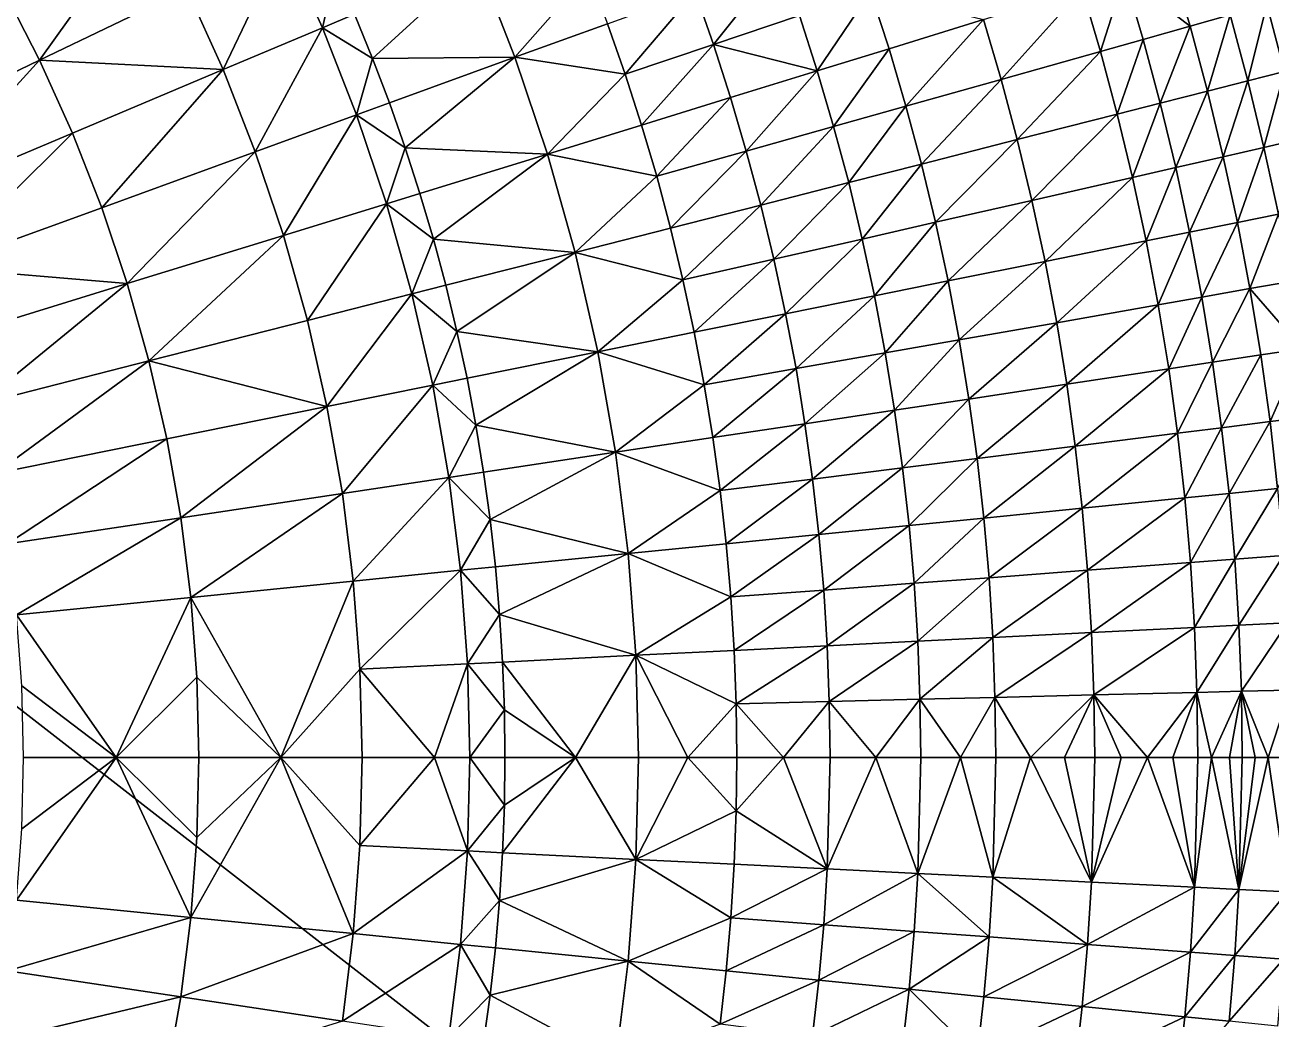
# Model space of a CAD drawing. Header units: millimetres. Extents: x -3750 to 5350, y -3750 to 3750.
# Drawn here: x 1236 to 2311, y -226 to 632 of the extents above; entities that cross this region are included whole.
import ezdxf

# ---------------------------------------------------------------- set-up
doc = ezdxf.new("R2010")
doc.units = ezdxf.units.MM
doc.header["$MEASUREMENT"] = 0
doc.layers.add('MESH_3D', color=2, linetype='CONTINUOUS')

msp = doc.modelspace()

# ---------------------------------------------------------------- linework, layer by layer
at = {"layer": 'MESH_3D'}
for points in [[(925.3, 3634, 32500), (-2410.5, 2872.7, 32500), (3378.6, -1627.1, 32500)], [(925.3, 3634, 32500), (3634, -925.3, 32500), (3745.3, -186.9, 32500)], [(925.3, 3634, 32500), (3378.6, -1627.1, 32500), (3634, -925.3, 32500)], [(2618.4, 2684.5, 32500), (925.3, 3634, 32500), (3745.3, -186.9, 32500)], [(3378.6, -1627.1, 32500), (-2410.5, 2872.7, 32500), (-1955.4, -3199.8, 32500)], [(1340.9, 730.2, -989.8), (1248.6, 601.3, -1040.3), (1217.1, 662.8, -1040.3)], [(1340.9, 730.2, -989.8), (1375.6, 662.5, -989.8), (1248.6, 601.3, -1040.3)], [(1459.4, 702.8, -952.1), (1406.9, 593.1, -989.8), (1375.6, 662.5, -989.8)], [(1459.4, 702.8, -952.1), (1492.6, 629.2, -952.1), (1406.9, 593.1, -989.8)], [(1459.4, 702.8, -952.1), (1504, 678.6, -939.1), (1492.6, 629.2, -952.1)], [(1492.6, 629.2, -952.1), (1504, 678.6, -939.1), (1520.4, 640.9, -939.1)], [(1626.5, 685.6, -885.2), (1535.9, 602.8, -939.1), (1520.4, 640.9, -939.1)], [(1626.5, 685.6, -885.2), (1658.6, 603.7, -885.2), (1535.9, 602.8, -939.1)], [(1626.5, 685.6, -885.2), (1722.1, 675.9, -840.8), (1658.6, 603.7, -885.2)], [(1887.4, 687, -744.3), (1829.9, 614.8, -794.3), (1814, 660.2, -794.3)], [(1887.4, 687, -744.3), (1904, 639.7, -744.3), (1829.9, 614.8, -794.3)], [(2224.5, 686.2, -455.7), (2240.9, 630.5, -455.7), (2184.4, 673.8, -506.1)], [(2275.6, 640.2, -406.8), (2240.9, 630.5, -455.7), (2224.5, 686.2, -455.7)], [(1658.6, 603.7, -885.2), (1722.1, 675.9, -840.8), (1738.4, 632.7, -840.8)], [(2184.4, 673.8, -506.1), (2163.6, 608.7, -547.3), (2147.8, 662.5, -547.3)], [(2184.4, 673.8, -506.1), (2200.5, 619.1, -506.1), (2163.6, 608.7, -547.3)], [(2240.9, 630.5, -455.7), (2200.5, 619.1, -506.1), (2184.4, 673.8, -506.1)], [(1217.1, 662.8, -1040.3), (1248.6, 601.3, -1040.3), (1112.6, 535.8, -1086.9)], [(1375.6, 662.5, -989.8), (1406.9, 593.1, -989.8), (1248.6, 601.3, -1040.3)], [(1814, 660.2, -794.3), (1753.7, 589.2, -840.8), (1738.4, 632.7, -840.8)], [(1814, 660.2, -794.3), (1829.9, 614.8, -794.3), (1753.7, 589.2, -840.8)], [(1965.4, 660.3, -698.4), (1919.3, 592, -744.3), (1904, 639.7, -744.3)], [(1965.4, 660.3, -698.4), (1981.3, 611.1, -698.4), (1919.3, 592, -744.3)], [(2062.8, 636.3, -630.5), (1981.3, 611.1, -698.4), (1965.4, 660.3, -698.4)], [(2147.8, 662.5, -547.3), (2078, 584.7, -630.5), (2062.8, 636.3, -630.5)], [(2147.8, 662.5, -547.3), (2163.6, 608.7, -547.3), (2078, 584.7, -630.5)], [(2334.4, 656.8, -303.8), (2322.5, 591.4, -355.7), (2307.1, 649.1, -355.7)], [(2307.1, 649.1, -355.7), (2290.8, 583.3, -406.8), (2275.6, 640.2, -406.8)], [(2307.1, 649.1, -355.7), (2322.5, 591.4, -355.7), (2290.8, 583.3, -406.8)], [(1492.6, 629.2, -952.1), (1520.4, 640.9, -939.1), (1535.9, 602.8, -939.1)], [(1904, 639.7, -744.3), (1919.3, 592, -744.3), (1829.9, 614.8, -794.3)], [(2062.8, 636.3, -630.5), (1995.9, 561.6, -698.4), (1981.3, 611.1, -698.4)], [(2062.8, 636.3, -630.5), (2078, 584.7, -630.5), (1995.9, 561.6, -698.4)], [(2275.6, 640.2, -406.8), (2256, 574.4, -455.7), (2240.9, 630.5, -455.7)], [(2275.6, 640.2, -406.8), (2290.8, 583.3, -406.8), (2256, 574.4, -455.7)], [(1492.6, 629.2, -952.1), (1434.7, 522.2, -989.8), (1406.9, 593.1, -989.8)], [(1492.6, 629.2, -952.1), (1522.1, 554, -952.1), (1434.7, 522.2, -989.8)], [(1492.6, 629.2, -952.1), (1535.9, 602.8, -939.1), (1522.1, 554, -952.1)], [(1658.6, 603.7, -885.2), (1738.4, 632.7, -840.8), (1753.7, 589.2, -840.8)], [(2240.9, 630.5, -455.7), (2215.3, 564.1, -506.1), (2200.5, 619.1, -506.1)], [(2240.9, 630.5, -455.7), (2256, 574.4, -455.7), (2215.3, 564.1, -506.1)], [(1829.9, 614.8, -794.3), (1767.8, 545.3, -840.8), (1753.7, 589.2, -840.8)], [(1829.9, 614.8, -794.3), (1844.6, 569, -794.3), (1767.8, 545.3, -840.8)], [(1919.3, 592, -744.3), (1844.6, 569, -794.3), (1829.9, 614.8, -794.3)], [(2200.5, 619.1, -506.1), (2178.1, 554.6, -547.3), (2163.6, 608.7, -547.3)], [(2200.5, 619.1, -506.1), (2215.3, 564.1, -506.1), (2178.1, 554.6, -547.3)], [(1522.1, 554, -952.1), (1535.9, 602.8, -939.1), (1550.5, 564.3, -939.1)], [(1658.6, 603.7, -885.2), (1550.5, 564.3, -939.1), (1535.9, 602.8, -939.1)], [(1658.6, 603.7, -885.2), (1564.1, 525.5, -939.1), (1550.5, 564.3, -939.1)], [(1658.6, 603.7, -885.2), (1686.7, 520.3, -885.2), (1564.1, 525.5, -939.1)], [(1658.6, 603.7, -885.2), (1753.7, 589.2, -840.8), (1686.7, 520.3, -885.2)], [(1981.3, 611.1, -698.4), (1933.5, 544, -744.3), (1919.3, 592, -744.3)], [(1981.3, 611.1, -698.4), (1995.9, 561.6, -698.4), (1933.5, 544, -744.3)], [(2163.6, 608.7, -547.3), (2091.9, 532.7, -630.5), (2078, 584.7, -630.5)], [(2163.6, 608.7, -547.3), (2178.1, 554.6, -547.3), (2091.9, 532.7, -630.5)], [(1248.6, 601.3, -1040.3), (1137.9, 479.7, -1086.9), (1112.6, 535.8, -1086.9)], [(1248.6, 601.3, -1040.3), (1277.1, 538.3, -1040.3), (1137.9, 479.7, -1086.9)], [(1406.9, 593.1, -989.8), (1277.1, 538.3, -1040.3), (1248.6, 601.3, -1040.3)], [(1406.9, 593.1, -989.8), (1302.3, 474, -1040.3), (1277.1, 538.3, -1040.3)], [(1406.9, 593.1, -989.8), (1434.7, 522.2, -989.8), (1302.3, 474, -1040.3)], [(1919.3, 592, -744.3), (1858.2, 522.8, -794.3), (1844.6, 569, -794.3)], [(1919.3, 592, -744.3), (1933.5, 544, -744.3), (1858.2, 522.8, -794.3)], [(2322.5, 591.4, -355.7), (2304.7, 526, -406.8), (2290.8, 583.3, -406.8)], [(2322.5, 591.4, -355.7), (2336.5, 533.3, -355.7), (2304.7, 526, -406.8)], [(1686.7, 520.3, -885.2), (1753.7, 589.2, -840.8), (1767.8, 545.3, -840.8)], [(2078, 584.7, -630.5), (2009.3, 511.6, -698.4), (1995.9, 561.6, -698.4)], [(2078, 584.7, -630.5), (2091.9, 532.7, -630.5), (2009.3, 511.6, -698.4)], [(2290.8, 583.3, -406.8), (2269.6, 518, -455.7), (2256, 574.4, -455.7)], [(2290.8, 583.3, -406.8), (2304.7, 526, -406.8), (2269.6, 518, -455.7)], [(2256, 574.4, -455.7), (2228.6, 508.7, -506.1), (2215.3, 564.1, -506.1)], [(2256, 574.4, -455.7), (2269.6, 518, -455.7), (2228.6, 508.7, -506.1)], [(1522.1, 554, -952.1), (1550.5, 564.3, -939.1), (1564.1, 525.5, -939.1)], [(1844.6, 569, -794.3), (1780.9, 501.1, -840.8), (1767.8, 545.3, -840.8)], [(1844.6, 569, -794.3), (1858.2, 522.8, -794.3), (1780.9, 501.1, -840.8)], [(1995.9, 561.6, -698.4), (1946.5, 495.6, -744.3), (1933.5, 544, -744.3)], [(1995.9, 561.6, -698.4), (2009.3, 511.6, -698.4), (1946.5, 495.6, -744.3)], [(2215.3, 564.1, -506.1), (2191.3, 500.1, -547.3), (2178.1, 554.6, -547.3)], [(2215.3, 564.1, -506.1), (2228.6, 508.7, -506.1), (2191.3, 500.1, -547.3)], [(1522.1, 554, -952.1), (1459, 450, -989.8), (1434.7, 522.2, -989.8)], [(1522.1, 554, -952.1), (1547.8, 477.4, -952.1), (1459, 450, -989.8)], [(1522.1, 554, -952.1), (1564.1, 525.5, -939.1), (1547.8, 477.4, -952.1)], [(2178.1, 554.6, -547.3), (2104.5, 480.3, -630.5), (2091.9, 532.7, -630.5)], [(2178.1, 554.6, -547.3), (2191.3, 500.1, -547.3), (2104.5, 480.3, -630.5)], [(1277.1, 538.3, -1040.3), (1160.4, 422.3, -1086.9), (1137.9, 479.7, -1086.9)], [(1277.1, 538.3, -1040.3), (1302.3, 474, -1040.3), (1160.4, 422.3, -1086.9)], [(1686.7, 520.3, -885.2), (1767.8, 545.3, -840.8), (1780.9, 501.1, -840.8)], [(1933.5, 544, -744.3), (1870.7, 476.3, -794.3), (1858.2, 522.8, -794.3)], [(1933.5, 544, -744.3), (1946.5, 495.6, -744.3), (1870.7, 476.3, -794.3)], [(2091.9, 532.7, -630.5), (2021.4, 461.4, -698.4), (2009.3, 511.6, -698.4)], [(2091.9, 532.7, -630.5), (2104.5, 480.3, -630.5), (2021.4, 461.4, -698.4)], [(2336.5, 533.3, -355.7), (2317.1, 468.4, -406.8), (2304.7, 526, -406.8)], [(1434.7, 522.2, -989.8), (1324.3, 408.5, -1040.3), (1302.3, 474, -1040.3)], [(1434.7, 522.2, -989.8), (1459, 450, -989.8), (1324.3, 408.5, -1040.3)], [(1547.8, 477.4, -952.1), (1564.1, 525.5, -939.1), (1576.7, 486.3, -939.1)], [(1686.7, 520.3, -885.2), (1576.7, 486.3, -939.1), (1564.1, 525.5, -939.1)], [(1686.7, 520.3, -885.2), (1588.3, 446.9, -939.1), (1576.7, 486.3, -939.1)], [(1686.7, 520.3, -885.2), (1710.5, 435.5, -885.2), (1588.3, 446.9, -939.1)], [(1686.7, 520.3, -885.2), (1780.9, 501.1, -840.8), (1710.5, 435.5, -885.2)], [(1858.2, 522.8, -794.3), (1792.8, 456.5, -840.8), (1780.9, 501.1, -840.8)], [(1858.2, 522.8, -794.3), (1870.7, 476.3, -794.3), (1792.8, 456.5, -840.8)], [(2269.6, 518, -455.7), (2240.6, 453, -506.1), (2228.6, 508.7, -506.1)], [(2269.6, 518, -455.7), (2281.8, 461.3, -455.7), (2240.6, 453, -506.1)], [(2304.7, 526, -406.8), (2281.8, 461.3, -455.7), (2269.6, 518, -455.7)], [(2304.7, 526, -406.8), (2317.1, 468.4, -406.8), (2281.8, 461.3, -455.7)], [(2009.3, 511.6, -698.4), (1958.2, 446.9, -744.3), (1946.5, 495.6, -744.3)], [(2009.3, 511.6, -698.4), (2021.4, 461.4, -698.4), (1958.2, 446.9, -744.3)], [(2228.6, 508.7, -506.1), (2203.1, 445.4, -547.3), (2191.3, 500.1, -547.3)], [(2228.6, 508.7, -506.1), (2240.6, 453, -506.1), (2203.1, 445.4, -547.3)], [(1710.5, 435.5, -885.2), (1780.9, 501.1, -840.8), (1792.8, 456.5, -840.8)], [(1946.5, 495.6, -744.3), (1882, 429.5, -794.3), (1870.7, 476.3, -794.3)], [(1946.5, 495.6, -744.3), (1958.2, 446.9, -744.3), (1882, 429.5, -794.3)], [(2191.3, 500.1, -547.3), (2115.9, 427.7, -630.5), (2104.5, 480.3, -630.5)], [(2191.3, 500.1, -547.3), (2203.1, 445.4, -547.3), (2115.9, 427.7, -630.5)], [(1547.8, 477.4, -952.1), (1576.7, 486.3, -939.1), (1588.3, 446.9, -939.1)], [(1302.3, 474, -1040.3), (1324.3, 408.5, -1040.3), (1160.4, 422.3, -1086.9)], [(1547.8, 477.4, -952.1), (1479.6, 376.8, -989.8), (1459, 450, -989.8)], [(1547.8, 477.4, -952.1), (1569.7, 399.7, -952.1), (1479.6, 376.8, -989.8)], [(1547.8, 477.4, -952.1), (1588.3, 446.9, -939.1), (1569.7, 399.7, -952.1)], [(1870.7, 476.3, -794.3), (1803.6, 411.7, -840.8), (1792.8, 456.5, -840.8)], [(1870.7, 476.3, -794.3), (1882, 429.5, -794.3), (1803.6, 411.7, -840.8)], [(2104.5, 480.3, -630.5), (2032.3, 410.8, -698.4), (2021.4, 461.4, -698.4)], [(2104.5, 480.3, -630.5), (2115.9, 427.7, -630.5), (2032.3, 410.8, -698.4)], [(2317.1, 468.4, -406.8), (2292.6, 404.2, -455.7), (2281.8, 461.3, -455.7)], [(2317.1, 468.4, -406.8), (2328, 410.5, -406.8), (2292.6, 404.2, -455.7)], [(1710.5, 435.5, -885.2), (1792.8, 456.5, -840.8), (1803.6, 411.7, -840.8)], [(2021.4, 461.4, -698.4), (1968.7, 398, -744.3), (1958.2, 446.9, -744.3)], [(2021.4, 461.4, -698.4), (2032.3, 410.8, -698.4), (1968.7, 398, -744.3)], [(2240.6, 453, -506.1), (2213.5, 390.3, -547.3), (2203.1, 445.4, -547.3)], [(2240.6, 453, -506.1), (2251.2, 396.9, -506.1), (2213.5, 390.3, -547.3)], [(2281.8, 461.3, -455.7), (2251.2, 396.9, -506.1), (2240.6, 453, -506.1)], [(2281.8, 461.3, -455.7), (2292.6, 404.2, -455.7), (2251.2, 396.9, -506.1)], [(1459, 450, -989.8), (1343, 342, -1040.3), (1324.3, 408.5, -1040.3)], [(1459, 450, -989.8), (1479.6, 376.8, -989.8), (1343, 342, -1040.3)], [(1569.7, 399.7, -952.1), (1588.3, 446.9, -939.1), (1599, 407.1, -939.1)], [(1710.5, 435.5, -885.2), (1599, 407.1, -939.1), (1588.3, 446.9, -939.1)], [(1958.2, 446.9, -744.3), (1892.1, 382.5, -794.3), (1882, 429.5, -794.3)], [(1958.2, 446.9, -744.3), (1968.7, 398, -744.3), (1892.1, 382.5, -794.3)], [(2203.1, 445.4, -547.3), (2125.9, 374.8, -630.5), (2115.9, 427.7, -630.5)], [(2203.1, 445.4, -547.3), (2213.5, 390.3, -547.3), (2125.9, 374.8, -630.5)], [(1710.5, 435.5, -885.2), (1608.6, 367.2, -939.1), (1599, 407.1, -939.1)], [(1710.5, 435.5, -885.2), (1730.1, 349.7, -885.2), (1608.6, 367.2, -939.1)], [(1710.5, 435.5, -885.2), (1803.6, 411.7, -840.8), (1730.1, 349.7, -885.2)], [(1324.3, 408.5, -1040.3), (1180, 364, -1086.9), (1160.4, 422.3, -1086.9)], [(1882, 429.5, -794.3), (1813.3, 366.6, -840.8), (1803.6, 411.7, -840.8)], [(1882, 429.5, -794.3), (1892.1, 382.5, -794.3), (1813.3, 366.6, -840.8)], [(2115.9, 427.7, -630.5), (2041.9, 360, -698.4), (2032.3, 410.8, -698.4)], [(2115.9, 427.7, -630.5), (2125.9, 374.8, -630.5), (2041.9, 360, -698.4)], [(1324.3, 408.5, -1040.3), (1196.7, 304.7, -1086.9), (1180, 364, -1086.9)], [(1324.3, 408.5, -1040.3), (1343, 342, -1040.3), (1196.7, 304.7, -1086.9)], [(1730.1, 349.7, -885.2), (1803.6, 411.7, -840.8), (1813.3, 366.6, -840.8)], [(2032.3, 410.8, -698.4), (1978.1, 348.8, -744.3), (1968.7, 398, -744.3)], [(2032.3, 410.8, -698.4), (2041.9, 360, -698.4), (1978.1, 348.8, -744.3)], [(2328, 410.5, -406.8), (2337.5, 352.3, -406.8), (2292.6, 404.2, -455.7)], [(1569.7, 399.7, -952.1), (1496.5, 302.5, -989.8), (1479.6, 376.8, -989.8)], [(1569.7, 399.7, -952.1), (1587.7, 321, -952.1), (1496.5, 302.5, -989.8)], [(1569.7, 399.7, -952.1), (1599, 407.1, -939.1), (1608.6, 367.2, -939.1)], [(1569.7, 399.7, -952.1), (1608.6, 367.2, -939.1), (1587.7, 321, -952.1)], [(1968.7, 398, -744.3), (1901.1, 335.2, -794.3), (1892.1, 382.5, -794.3)], [(1968.7, 398, -744.3), (1978.1, 348.8, -744.3), (1901.1, 335.2, -794.3)], [(2292.6, 404.2, -455.7), (2260.4, 340.7, -506.1), (2251.2, 396.9, -506.1)], [(2292.6, 404.2, -455.7), (2301.9, 347, -455.7), (2260.4, 340.7, -506.1)], [(2337.5, 352.3, -406.8), (2301.9, 347, -455.7), (2292.6, 404.2, -455.7)], [(2213.5, 390.3, -547.3), (2134.6, 321.7, -630.5), (2125.9, 374.8, -630.5)], [(2213.5, 390.3, -547.3), (2222.5, 335, -547.3), (2134.6, 321.7, -630.5)], [(2251.2, 396.9, -506.1), (2222.5, 335, -547.3), (2213.5, 390.3, -547.3)], [(2251.2, 396.9, -506.1), (2260.4, 340.7, -506.1), (2222.5, 335, -547.3)], [(1479.6, 376.8, -989.8), (1496.5, 302.5, -989.8), (1343, 342, -1040.3)], [(1892.1, 382.5, -794.3), (1821.9, 321.2, -840.8), (1813.3, 366.6, -840.8)], [(1892.1, 382.5, -794.3), (1901.1, 335.2, -794.3), (1821.9, 321.2, -840.8)], [(1587.7, 321, -952.1), (1608.6, 367.2, -939.1), (1617.3, 326.9, -939.1)], [(1730.1, 349.7, -885.2), (1617.3, 326.9, -939.1), (1608.6, 367.2, -939.1)], [(1730.1, 349.7, -885.2), (1813.3, 366.6, -840.8), (1821.9, 321.2, -840.8)], [(2125.9, 374.8, -630.5), (2050.2, 309, -698.4), (2041.9, 360, -698.4)], [(2125.9, 374.8, -630.5), (2134.6, 321.7, -630.5), (2050.2, 309, -698.4)], [(2041.9, 360, -698.4), (1986.1, 299.4, -744.3), (1978.1, 348.8, -744.3)], [(2041.9, 360, -698.4), (2050.2, 309, -698.4), (1986.1, 299.4, -744.3)], [(1730.1, 349.7, -885.2), (1624.9, 286.5, -939.1), (1617.3, 326.9, -939.1)], [(1730.1, 349.7, -885.2), (1745.4, 263.1, -885.2), (1624.9, 286.5, -939.1)], [(1730.1, 349.7, -885.2), (1821.9, 321.2, -840.8), (1745.4, 263.1, -885.2)], [(1978.1, 348.8, -744.3), (1908.8, 287.7, -794.3), (1901.1, 335.2, -794.3)], [(1978.1, 348.8, -744.3), (1986.1, 299.4, -744.3), (1908.8, 287.7, -794.3)], [(2301.9, 347, -455.7), (2268.2, 284.2, -506.1), (2260.4, 340.7, -506.1)], [(2301.9, 347, -455.7), (2309.9, 289.5, -455.7), (2268.2, 284.2, -506.1)], [(2337.5, 352.3, -406.8), (2309.9, 289.5, -455.7), (2301.9, 347, -455.7)], [(2337.5, 352.3, -406.8), (2345.6, 293.9, -406.8), (2309.9, 289.5, -455.7)], [(1343, 342, -1040.3), (1210.4, 244.7, -1086.9), (1196.7, 304.7, -1086.9)], [(1343, 342, -1040.3), (1358.4, 274.6, -1040.3), (1210.4, 244.7, -1086.9)], [(1496.5, 302.5, -989.8), (1358.4, 274.6, -1040.3), (1343, 342, -1040.3)], [(1901.1, 335.2, -794.3), (1829.3, 275.7, -840.8), (1821.9, 321.2, -840.8)], [(1901.1, 335.2, -794.3), (1908.8, 287.7, -794.3), (1829.3, 275.7, -840.8)], [(2222.5, 335, -547.3), (2141.9, 268.4, -630.5), (2134.6, 321.7, -630.5)], [(2222.5, 335, -547.3), (2230.2, 279.5, -547.3), (2141.9, 268.4, -630.5)], [(2260.4, 340.7, -506.1), (2230.2, 279.5, -547.3), (2222.5, 335, -547.3)], [(2260.4, 340.7, -506.1), (2268.2, 284.2, -506.1), (2230.2, 279.5, -547.3)], [(1587.7, 321, -952.1), (1617.3, 326.9, -939.1), (1624.9, 286.5, -939.1)], [(1587.7, 321, -952.1), (1509.8, 227.6, -989.8), (1496.5, 302.5, -989.8)], [(1587.7, 321, -952.1), (1601.7, 241.4, -952.1), (1509.8, 227.6, -989.8)], [(1587.7, 321, -952.1), (1624.9, 286.5, -939.1), (1601.7, 241.4, -952.1)], [(1745.4, 263.1, -885.2), (1821.9, 321.2, -840.8), (1829.3, 275.7, -840.8)], [(2134.6, 321.7, -630.5), (2057.3, 257.8, -698.4), (2050.2, 309, -698.4)], [(2134.6, 321.7, -630.5), (2141.9, 268.4, -630.5), (2057.3, 257.8, -698.4)], [(1496.5, 302.5, -989.8), (1370.4, 206.6, -1040.3), (1358.4, 274.6, -1040.3)], [(1496.5, 302.5, -989.8), (1509.8, 227.6, -989.8), (1370.4, 206.6, -1040.3)], [(2050.2, 309, -698.4), (1993, 249.8, -744.3), (1986.1, 299.4, -744.3)], [(2050.2, 309, -698.4), (2057.3, 257.8, -698.4), (1993, 249.8, -744.3)], [(1986.1, 299.4, -744.3), (1915.4, 240, -794.3), (1908.8, 287.7, -794.3)], [(1986.1, 299.4, -744.3), (1993, 249.8, -744.3), (1915.4, 240, -794.3)], [(2345.6, 293.9, -406.8), (2316.4, 231.8, -455.7), (2309.9, 289.5, -455.7)], [(1601.7, 241.4, -952.1), (1624.9, 286.5, -939.1), (1631.6, 245.9, -939.1)], [(1745.4, 263.1, -885.2), (1631.6, 245.9, -939.1), (1624.9, 286.5, -939.1)], [(1908.8, 287.7, -794.3), (1835.6, 230, -840.8), (1829.3, 275.7, -840.8)], [(1908.8, 287.7, -794.3), (1915.4, 240, -794.3), (1835.6, 230, -840.8)], [(2230.2, 279.5, -547.3), (2147.9, 214.9, -630.5), (2141.9, 268.4, -630.5)], [(2230.2, 279.5, -547.3), (2236.5, 223.8, -547.3), (2147.9, 214.9, -630.5)], [(2268.2, 284.2, -506.1), (2236.5, 223.8, -547.3), (2230.2, 279.5, -547.3)], [(2268.2, 284.2, -506.1), (2274.6, 227.6, -506.1), (2236.5, 223.8, -547.3)], [(2309.9, 289.5, -455.7), (2274.6, 227.6, -506.1), (2268.2, 284.2, -506.1)], [(2309.9, 289.5, -455.7), (2316.4, 231.8, -455.7), (2274.6, 227.6, -506.1)], [(1358.4, 274.6, -1040.3), (1221.1, 184, -1086.9), (1210.4, 244.7, -1086.9)], [(1358.4, 274.6, -1040.3), (1370.4, 206.6, -1040.3), (1221.1, 184, -1086.9)], [(1745.4, 263.1, -885.2), (1829.3, 275.7, -840.8), (1835.6, 230, -840.8)], [(1745.4, 263.1, -885.2), (1637.2, 205.2, -939.1), (1631.6, 245.9, -939.1)], [(1745.4, 263.1, -885.2), (1756.3, 175.7, -885.2), (1637.2, 205.2, -939.1)], [(1745.4, 263.1, -885.2), (1835.6, 230, -840.8), (1756.3, 175.7, -885.2)], [(2141.9, 268.4, -630.5), (2063.1, 206.4, -698.4), (2057.3, 257.8, -698.4)], [(2141.9, 268.4, -630.5), (2147.9, 214.9, -630.5), (2063.1, 206.4, -698.4)], [(1993, 249.8, -744.3), (1920.8, 192.2, -794.3), (1915.4, 240, -794.3)], [(1993, 249.8, -744.3), (1998.6, 200, -744.3), (1920.8, 192.2, -794.3)], [(2057.3, 257.8, -698.4), (1998.6, 200, -744.3), (1993, 249.8, -744.3)], [(2057.3, 257.8, -698.4), (2063.1, 206.4, -698.4), (1998.6, 200, -744.3)], [(1601.7, 241.4, -952.1), (1519.2, 152, -989.8), (1509.8, 227.6, -989.8)], [(1601.7, 241.4, -952.1), (1611.7, 161.3, -952.1), (1519.2, 152, -989.8)], [(1601.7, 241.4, -952.1), (1631.6, 245.9, -939.1), (1637.2, 205.2, -939.1)], [(1601.7, 241.4, -952.1), (1637.2, 205.2, -939.1), (1611.7, 161.3, -952.1)], [(1915.4, 240, -794.3), (1840.8, 184.2, -840.8), (1835.6, 230, -840.8)], [(1915.4, 240, -794.3), (1920.8, 192.2, -794.3), (1840.8, 184.2, -840.8)], [(1509.8, 227.6, -989.8), (1379, 138, -1040.3), (1370.4, 206.6, -1040.3)], [(1509.8, 227.6, -989.8), (1519.2, 152, -989.8), (1379, 138, -1040.3)], [(1756.3, 175.7, -885.2), (1835.6, 230, -840.8), (1840.8, 184.2, -840.8)], [(2274.6, 227.6, -506.1), (2241.3, 168, -547.3), (2236.5, 223.8, -547.3)], [(2274.6, 227.6, -506.1), (2279.6, 170.8, -506.1), (2241.3, 168, -547.3)], [(2316.4, 231.8, -455.7), (2279.6, 170.8, -506.1), (2274.6, 227.6, -506.1)], [(2316.4, 231.8, -455.7), (2321.4, 174, -455.7), (2279.6, 170.8, -506.1)], [(2236.5, 223.8, -547.3), (2152.6, 161.3, -630.5), (2147.9, 214.9, -630.5)], [(2236.5, 223.8, -547.3), (2241.3, 168, -547.3), (2152.6, 161.3, -630.5)], [(1370.4, 206.6, -1040.3), (1228.7, 123, -1086.9), (1221.1, 184, -1086.9)], [(1370.4, 206.6, -1040.3), (1379, 138, -1040.3), (1228.7, 123, -1086.9)], [(1611.7, 161.3, -952.1), (1637.2, 205.2, -939.1), (1641.8, 164.3, -939.1)], [(1756.3, 175.7, -885.2), (1641.8, 164.3, -939.1), (1637.2, 205.2, -939.1)], [(2063.1, 206.4, -698.4), (2003, 150.1, -744.3), (1998.6, 200, -744.3)], [(2063.1, 206.4, -698.4), (2067.6, 154.9, -698.4), (2003, 150.1, -744.3)], [(2147.9, 214.9, -630.5), (2067.6, 154.9, -698.4), (2063.1, 206.4, -698.4)], [(2147.9, 214.9, -630.5), (2152.6, 161.3, -630.5), (2067.6, 154.9, -698.4)], [(1998.6, 200, -744.3), (1925, 144.3, -794.3), (1920.8, 192.2, -794.3)], [(1998.6, 200, -744.3), (2003, 150.1, -744.3), (1925, 144.3, -794.3)], [(1756.3, 175.7, -885.2), (1840.8, 184.2, -840.8), (1844.8, 138.3, -840.8)], [(1920.8, 192.2, -794.3), (1844.8, 138.3, -840.8), (1840.8, 184.2, -840.8)], [(1920.8, 192.2, -794.3), (1925, 144.3, -794.3), (1844.8, 138.3, -840.8)], [(1756.3, 175.7, -885.2), (1645.4, 123.3, -939.1), (1641.8, 164.3, -939.1)], [(1756.3, 175.7, -885.2), (1762.9, 88, -885.2), (1645.4, 123.3, -939.1)], [(1756.3, 175.7, -885.2), (1844.8, 138.3, -840.8), (1762.9, 88, -885.2)], [(2321.4, 174, -455.7), (2283.1, 113.9, -506.1), (2279.6, 170.8, -506.1)], [(2321.4, 174, -455.7), (2325, 116, -455.7), (2283.1, 113.9, -506.1)], [(1611.7, 161.3, -952.1), (1524.9, 76.1, -989.8), (1519.2, 152, -989.8)], [(1611.7, 161.3, -952.1), (1617.8, 80.7, -952.1), (1524.9, 76.1, -989.8)], [(1611.7, 161.3, -952.1), (1641.8, 164.3, -939.1), (1645.4, 123.3, -939.1)], [(1611.7, 161.3, -952.1), (1645.4, 123.3, -939.1), (1617.8, 80.7, -952.1)], [(2152.6, 161.3, -630.5), (2070.8, 103.3, -698.4), (2067.6, 154.9, -698.4)], [(2152.6, 161.3, -630.5), (2156, 107.6, -630.5), (2070.8, 103.3, -698.4)], [(2241.3, 168, -547.3), (2156, 107.6, -630.5), (2152.6, 161.3, -630.5)], [(2241.3, 168, -547.3), (2244.8, 112, -547.3), (2156, 107.6, -630.5)], [(2279.6, 170.8, -506.1), (2244.8, 112, -547.3), (2241.3, 168, -547.3)], [(2279.6, 170.8, -506.1), (2283.1, 113.9, -506.1), (2244.8, 112, -547.3)], [(1519.2, 152, -989.8), (1456.7, 0, -1015.9), (1379, 138, -1040.3)], [(1519.2, 152, -989.8), (1524.9, 76.1, -989.8), (1456.7, 0, -1015.9)], [(2067.6, 154.9, -698.4), (2006.1, 100.1, -744.3), (2003, 150.1, -744.3)], [(2067.6, 154.9, -698.4), (2070.8, 103.3, -698.4), (2006.1, 100.1, -744.3)], [(1925, 144.3, -794.3), (1847.7, 92.2, -840.8), (1844.8, 138.3, -840.8)], [(1925, 144.3, -794.3), (1928, 96.2, -794.3), (1847.7, 92.2, -840.8)], [(2003, 150.1, -744.3), (1928, 96.2, -794.3), (1925, 144.3, -794.3)], [(2003, 150.1, -744.3), (2006.1, 100.1, -744.3), (1928, 96.2, -794.3)], [(1379, 138, -1040.3), (1314.6, 0, -1063.2), (1228.7, 123, -1086.9)], [(1379, 138, -1040.3), (1384.2, 69.1, -1040.3), (1314.6, 0, -1063.2)], [(1379, 138, -1040.3), (1456.7, 0, -1015.9), (1384.2, 69.1, -1040.3)], [(1762.9, 88, -885.2), (1844.8, 138.3, -840.8), (1847.7, 92.2, -840.8)], [(1228.7, 123, -1086.9), (1314.6, 0, -1063.2), (1233.3, 61.6, -1086.9)], [(1617.8, 80.7, -952.1), (1645.4, 123.3, -939.1), (1647.9, 82.2, -939.1)], [(1762.9, 88, -885.2), (1647.9, 82.2, -939.1), (1645.4, 123.3, -939.1)], [(2156, 107.6, -630.5), (2072.7, 51.7, -698.4), (2070.8, 103.3, -698.4)], [(2156, 107.6, -630.5), (2158, 53.8, -630.5), (2072.7, 51.7, -698.4)], [(2244.8, 112, -547.3), (2158, 53.8, -630.5), (2156, 107.6, -630.5)], [(2244.8, 112, -547.3), (2246.9, 56, -547.3), (2158, 53.8, -630.5)], [(2283.1, 113.9, -506.1), (2246.9, 56, -547.3), (2244.8, 112, -547.3)], [(2283.1, 113.9, -506.1), (2285.2, 57, -506.1), (2246.9, 56, -547.3)], [(2325, 116, -455.7), (2285.2, 57, -506.1), (2283.1, 113.9, -506.1)], [(2325, 116, -455.7), (2327.2, 58, -455.7), (2285.2, 57, -506.1)], [(2006.1, 100.1, -744.3), (1929.8, 48.1, -794.3), (1928, 96.2, -794.3)], [(2006.1, 100.1, -744.3), (2007.9, 50.1, -744.3), (1929.8, 48.1, -794.3)], [(2070.8, 103.3, -698.4), (2007.9, 50.1, -744.3), (2006.1, 100.1, -744.3)], [(2070.8, 103.3, -698.4), (2072.7, 51.7, -698.4), (2007.9, 50.1, -744.3)], [(1762.9, 88, -885.2), (1710.9, 0, -911.4), (1647.9, 82.2, -939.1)], [(1762.9, 88, -885.2), (1765.1, 0, -885.2), (1710.9, 0, -911.4)], [(1762.9, 88, -885.2), (1847.7, 92.2, -840.8), (1849.4, 46.1, -840.8)], [(1762.9, 88, -885.2), (1807.8, 0, -863.4), (1765.1, 0, -885.2)], [(1762.9, 88, -885.2), (1849.4, 46.1, -840.8), (1807.8, 0, -863.4)], [(1928, 96.2, -794.3), (1849.4, 46.1, -840.8), (1847.7, 92.2, -840.8)], [(1928, 96.2, -794.3), (1929.8, 48.1, -794.3), (1849.4, 46.1, -840.8)], [(1524.9, 76.1, -989.8), (1526.8, 0, -989.8), (1456.7, 0, -1015.9)], [(1617.8, 80.7, -952.1), (1589.4, 0, -964.9), (1524.9, 76.1, -989.8)], [(1524.9, 76.1, -989.8), (1589.4, 0, -964.9), (1526.8, 0, -989.8)], [(1617.8, 80.7, -952.1), (1619.8, 0, -952.1), (1589.4, 0, -964.9)], [(1617.8, 80.7, -952.1), (1647.9, 82.2, -939.1), (1649.5, 41.1, -939.1)], [(1617.8, 80.7, -952.1), (1649.5, 41.1, -939.1), (1619.8, 0, -952.1)], [(1647.9, 82.2, -939.1), (1710.9, 0, -911.4), (1649.5, 41.1, -939.1)], [(1384.2, 69.1, -1040.3), (1385.9, 0, -1040.3), (1314.6, 0, -1063.2)], [(1384.2, 69.1, -1040.3), (1456.7, 0, -1015.9), (1385.9, 0, -1040.3)], [(1233.3, 61.6, -1086.9), (1314.6, 0, -1063.2), (1234.9, 0, -1086.9)], [(2158, 53.8, -630.5), (2103.3, 0, -675.7), (2072.7, 51.7, -698.4)], [(2158, 53.8, -630.5), (2132.7, 0, -652.2), (2103.3, 0, -675.7)], [(2158, 53.8, -630.5), (2158.7, 0, -630.5), (2132.7, 0, -652.2)], [(2246.9, 56, -547.3), (2204.1, 0, -589.9), (2158, 53.8, -630.5)], [(2158, 53.8, -630.5), (2181.6, 0, -610.5), (2158.7, 0, -630.5)], [(2158, 53.8, -630.5), (2204.1, 0, -589.9), (2181.6, 0, -610.5)], [(2246.9, 56, -547.3), (2226.1, 0, -568.9), (2204.1, 0, -589.9)], [(2246.9, 56, -547.3), (2247.6, 0, -547.3), (2226.1, 0, -568.9)], [(2285.2, 57, -506.1), (2259.3, 0, -535.1), (2246.9, 56, -547.3)], [(2246.9, 56, -547.3), (2259.3, 0, -535.1), (2247.6, 0, -547.3)], [(2285.2, 57, -506.1), (2274.9, 0, -518.4), (2259.3, 0, -535.1)], [(2285.2, 57, -506.1), (2285.9, 0, -506.1), (2274.9, 0, -518.4)], [(2327.2, 58, -455.7), (2308.3, 0, -480.1), (2285.2, 57, -506.1)], [(2285.2, 57, -506.1), (2297.2, 0, -493.2), (2285.9, 0, -506.1)], [(2285.2, 57, -506.1), (2308.3, 0, -480.1), (2297.2, 0, -493.2)], [(2327.2, 58, -455.7), (2318.5, 0, -467.6), (2308.3, 0, -480.1)], [(1849.4, 46.1, -840.8), (1850, 0, -840.8), (1807.8, 0, -863.4)], [(1929.8, 48.1, -794.3), (1890.4, 0, -818), (1849.4, 46.1, -840.8)], [(1849.4, 46.1, -840.8), (1890.4, 0, -818), (1850, 0, -840.8)], [(1929.8, 48.1, -794.3), (1930.4, 0, -794.3), (1890.4, 0, -818)], [(2007.9, 50.1, -744.3), (1969.8, 0, -769.7), (1929.8, 48.1, -794.3)], [(1929.8, 48.1, -794.3), (1969.8, 0, -769.7), (1930.4, 0, -794.3)], [(2007.9, 50.1, -744.3), (2008.6, 0, -744.3), (1969.8, 0, -769.7)], [(2072.7, 51.7, -698.4), (2042.9, 0, -720.5), (2007.9, 50.1, -744.3)], [(2007.9, 50.1, -744.3), (2042.9, 0, -720.5), (2008.6, 0, -744.3)], [(2072.7, 51.7, -698.4), (2073.4, 0, -698.4), (2042.9, 0, -720.5)], [(2072.7, 51.7, -698.4), (2103.3, 0, -675.7), (2073.4, 0, -698.4)], [(1649.5, 41.1, -939.1), (1650, 0, -939.1), (1619.8, 0, -952.1)], [(1710.9, 0, -911.4), (1650, 0, -939.1), (1649.5, 41.1, -939.1)], [(1233.3, -61.6, -1086.9), (1314.6, 0, -1063.2), (1228.7, -123, -1086.9)], [(1379, -138, -1040.3), (1228.7, -123, -1086.9), (1314.6, 0, -1063.2)], [(1233.3, -61.6, -1086.9), (1234.9, 0, -1086.9), (1314.6, 0, -1063.2)], [(1384.2, -69.1, -1040.3), (1314.6, 0, -1063.2), (1385.9, 0, -1040.3)], [(1384.2, -69.1, -1040.3), (1379, -138, -1040.3), (1314.6, 0, -1063.2)], [(1384.2, -69.1, -1040.3), (1456.7, 0, -1015.9), (1379, -138, -1040.3)], [(1519.2, -152, -989.8), (1379, -138, -1040.3), (1456.7, 0, -1015.9)], [(1384.2, -69.1, -1040.3), (1385.9, 0, -1040.3), (1456.7, 0, -1015.9)], [(1524.9, -76.1, -989.8), (1456.7, 0, -1015.9), (1526.8, 0, -989.8)], [(1524.9, -76.1, -989.8), (1519.2, -152, -989.8), (1456.7, 0, -1015.9)], [(1524.9, -76.1, -989.8), (1526.8, 0, -989.8), (1589.4, 0, -964.9)], [(1617.8, -80.7, -952.1), (1524.9, -76.1, -989.8), (1589.4, 0, -964.9)], [(1617.8, -80.7, -952.1), (1589.4, 0, -964.9), (1619.8, 0, -952.1)], [(1617.8, -80.7, -952.1), (1619.8, 0, -952.1), (1649.5, -41.1, -939.1)], [(1650, 0, -939.1), (1649.5, -41.1, -939.1), (1619.8, 0, -952.1)], [(1710.9, 0, -911.4), (1647.9, -82.2, -939.1), (1649.5, -41.1, -939.1)], [(1762.9, -88, -885.2), (1647.9, -82.2, -939.1), (1710.9, 0, -911.4)], [(1710.9, 0, -911.4), (1649.5, -41.1, -939.1), (1650, 0, -939.1)], [(1762.9, -88, -885.2), (1710.9, 0, -911.4), (1765.1, 0, -885.2)], [(1762.9, -88, -885.2), (1807.8, 0, -863.4), (1849.4, -46.1, -840.8)], [(1762.9, -88, -885.2), (1765.1, 0, -885.2), (1807.8, 0, -863.4)], [(1850, 0, -840.8), (1849.4, -46.1, -840.8), (1807.8, 0, -863.4)], [(1890.4, 0, -818), (1849.4, -46.1, -840.8), (1850, 0, -840.8)], [(1928, -96.2, -794.3), (1849.4, -46.1, -840.8), (1890.4, 0, -818)], [(1928, -96.2, -794.3), (1890.4, 0, -818), (1930.4, 0, -794.3)], [(1928, -96.2, -794.3), (1930.4, 0, -794.3), (1969.8, 0, -769.7)], [(2006.1, -100.1, -744.3), (1928, -96.2, -794.3), (1969.8, 0, -769.7)], [(2006.1, -100.1, -744.3), (1969.8, 0, -769.7), (2008.6, 0, -744.3)], [(2006.1, -100.1, -744.3), (2008.6, 0, -744.3), (2042.9, 0, -720.5)], [(2070.8, -103.3, -698.4), (2006.1, -100.1, -744.3), (2042.9, 0, -720.5)], [(2070.8, -103.3, -698.4), (2042.9, 0, -720.5), (2073.4, 0, -698.4)], [(2070.8, -103.3, -698.4), (2073.4, 0, -698.4), (2103.3, 0, -675.7)], [(2156, -107.6, -630.5), (2070.8, -103.3, -698.4), (2103.3, 0, -675.7)], [(2156, -107.6, -630.5), (2103.3, 0, -675.7), (2132.7, 0, -652.2)], [(2156, -107.6, -630.5), (2132.7, 0, -652.2), (2158.7, 0, -630.5)], [(2156, -107.6, -630.5), (2158.7, 0, -630.5), (2181.6, 0, -610.5)], [(2156, -107.6, -630.5), (2181.6, 0, -610.5), (2204.1, 0, -589.9)], [(2244.8, -112, -547.3), (2156, -107.6, -630.5), (2204.1, 0, -589.9)], [(2244.8, -112, -547.3), (2204.1, 0, -589.9), (2226.1, 0, -568.9)], [(2244.8, -112, -547.3), (2226.1, 0, -568.9), (2247.6, 0, -547.3)], [(2244.8, -112, -547.3), (2247.6, 0, -547.3), (2259.3, 0, -535.1)], [(2283.1, -113.9, -506.1), (2244.8, -112, -547.3), (2259.3, 0, -535.1)], [(2283.1, -113.9, -506.1), (2259.3, 0, -535.1), (2274.9, 0, -518.4)], [(2283.1, -113.9, -506.1), (2274.9, 0, -518.4), (2285.9, 0, -506.1)], [(2283.1, -113.9, -506.1), (2285.9, 0, -506.1), (2297.2, 0, -493.2)], [(2283.1, -113.9, -506.1), (2297.2, 0, -493.2), (2308.3, 0, -480.1)], [(2325, -116, -455.7), (2283.1, -113.9, -506.1), (2308.3, 0, -480.1)], [(2325, -116, -455.7), (2308.3, 0, -480.1), (2318.5, 0, -467.6)], [(1617.8, -80.7, -952.1), (1649.5, -41.1, -939.1), (1647.9, -82.2, -939.1)], [(1762.9, -88, -885.2), (1849.4, -46.1, -840.8), (1847.7, -92.2, -840.8)], [(1928, -96.2, -794.3), (1847.7, -92.2, -840.8), (1849.4, -46.1, -840.8)], [(1617.8, -80.7, -952.1), (1519.2, -152, -989.8), (1524.9, -76.1, -989.8)], [(1617.8, -80.7, -952.1), (1611.7, -161.3, -952.1), (1519.2, -152, -989.8)], [(1617.8, -80.7, -952.1), (1645.4, -123.3, -939.1), (1611.7, -161.3, -952.1)], [(1617.8, -80.7, -952.1), (1647.9, -82.2, -939.1), (1645.4, -123.3, -939.1)], [(1762.9, -88, -885.2), (1645.4, -123.3, -939.1), (1647.9, -82.2, -939.1)], [(1762.9, -88, -885.2), (1756.3, -175.7, -885.2), (1645.4, -123.3, -939.1)], [(1762.9, -88, -885.2), (1844.8, -138.3, -840.8), (1756.3, -175.7, -885.2)], [(1762.9, -88, -885.2), (1847.7, -92.2, -840.8), (1844.8, -138.3, -840.8)], [(1928, -96.2, -794.3), (1844.8, -138.3, -840.8), (1847.7, -92.2, -840.8)], [(1928, -96.2, -794.3), (1925, -144.3, -794.3), (1844.8, -138.3, -840.8)], [(2006.1, -100.1, -744.3), (1925, -144.3, -794.3), (1928, -96.2, -794.3)], [(2006.1, -100.1, -744.3), (2003, -150.1, -744.3), (1925, -144.3, -794.3)], [(2067.6, -154.9, -698.4), (2003, -150.1, -744.3), (2006.1, -100.1, -744.3)], [(2070.8, -103.3, -698.4), (2067.6, -154.9, -698.4), (2006.1, -100.1, -744.3)], [(2152.6, -161.3, -630.5), (2067.6, -154.9, -698.4), (2070.8, -103.3, -698.4)], [(2156, -107.6, -630.5), (2152.6, -161.3, -630.5), (2070.8, -103.3, -698.4)], [(2244.8, -112, -547.3), (2152.6, -161.3, -630.5), (2156, -107.6, -630.5)], [(2244.8, -112, -547.3), (2241.3, -168, -547.3), (2152.6, -161.3, -630.5)], [(2283.1, -113.9, -506.1), (2241.3, -168, -547.3), (2244.8, -112, -547.3)], [(2283.1, -113.9, -506.1), (2279.6, -170.8, -506.1), (2241.3, -168, -547.3)], [(2325, -116, -455.7), (2279.6, -170.8, -506.1), (2283.1, -113.9, -506.1)], [(2325, -116, -455.7), (2321.4, -174, -455.7), (2279.6, -170.8, -506.1)], [(1379, -138, -1040.3), (1221.1, -184, -1086.9), (1228.7, -123, -1086.9)], [(1611.7, -161.3, -952.1), (1645.4, -123.3, -939.1), (1641.8, -164.3, -939.1)], [(1756.3, -175.7, -885.2), (1641.8, -164.3, -939.1), (1645.4, -123.3, -939.1)], [(1379, -138, -1040.3), (1370.4, -206.6, -1040.3), (1221.1, -184, -1086.9)], [(1519.2, -152, -989.8), (1370.4, -206.6, -1040.3), (1379, -138, -1040.3)], [(1756.3, -175.7, -885.2), (1844.8, -138.3, -840.8), (1840.8, -184.2, -840.8)], [(1925, -144.3, -794.3), (1840.8, -184.2, -840.8), (1844.8, -138.3, -840.8)], [(1925, -144.3, -794.3), (1920.8, -192.2, -794.3), (1840.8, -184.2, -840.8)], [(2003, -150.1, -744.3), (1920.8, -192.2, -794.3), (1925, -144.3, -794.3)], [(2003, -150.1, -744.3), (1998.6, -200, -744.3), (1920.8, -192.2, -794.3)], [(2067.6, -154.9, -698.4), (1998.6, -200, -744.3), (2003, -150.1, -744.3)], [(1519.2, -152, -989.8), (1509.8, -227.6, -989.8), (1370.4, -206.6, -1040.3)], [(1611.7, -161.3, -952.1), (1509.8, -227.6, -989.8), (1519.2, -152, -989.8)], [(2067.6, -154.9, -698.4), (2063.1, -206.4, -698.4), (1998.6, -200, -744.3)], [(2152.6, -161.3, -630.5), (2063.1, -206.4, -698.4), (2067.6, -154.9, -698.4)], [(1611.7, -161.3, -952.1), (1601.7, -241.4, -952.1), (1509.8, -227.6, -989.8)], [(1611.7, -161.3, -952.1), (1637.2, -205.2, -939.1), (1601.7, -241.4, -952.1)], [(1611.7, -161.3, -952.1), (1641.8, -164.3, -939.1), (1637.2, -205.2, -939.1)], [(1756.3, -175.7, -885.2), (1637.2, -205.2, -939.1), (1641.8, -164.3, -939.1)], [(2152.6, -161.3, -630.5), (2147.9, -214.9, -630.5), (2063.1, -206.4, -698.4)], [(2241.3, -168, -547.3), (2147.9, -214.9, -630.5), (2152.6, -161.3, -630.5)], [(2241.3, -168, -547.3), (2236.5, -223.8, -547.3), (2147.9, -214.9, -630.5)], [(2279.6, -170.8, -506.1), (2236.5, -223.8, -547.3), (2241.3, -168, -547.3)], [(2279.6, -170.8, -506.1), (2274.6, -227.6, -506.1), (2236.5, -223.8, -547.3)], [(2321.4, -174, -455.7), (2274.6, -227.6, -506.1), (2279.6, -170.8, -506.1)], [(1756.3, -175.7, -885.2), (1745.4, -263.1, -885.2), (1637.2, -205.2, -939.1)], [(1756.3, -175.7, -885.2), (1835.6, -230, -840.8), (1745.4, -263.1, -885.2)], [(1756.3, -175.7, -885.2), (1840.8, -184.2, -840.8), (1835.6, -230, -840.8)], [(2321.4, -174, -455.7), (2316.4, -231.8, -455.7), (2274.6, -227.6, -506.1)], [(1370.4, -206.6, -1040.3), (1210.4, -244.7, -1086.9), (1221.1, -184, -1086.9)], [(1920.8, -192.2, -794.3), (1835.6, -230, -840.8), (1840.8, -184.2, -840.8)], [(1920.8, -192.2, -794.3), (1915.4, -240, -794.3), (1835.6, -230, -840.8)], [(1998.6, -200, -744.3), (1915.4, -240, -794.3), (1920.8, -192.2, -794.3)], [(1998.6, -200, -744.3), (1993, -249.8, -744.3), (1915.4, -240, -794.3)], [(2057.3, -257.8, -698.4), (1993, -249.8, -744.3), (1998.6, -200, -744.3)], [(2063.1, -206.4, -698.4), (2057.3, -257.8, -698.4), (1998.6, -200, -744.3)], [(1370.4, -206.6, -1040.3), (1358.4, -274.6, -1040.3), (1210.4, -244.7, -1086.9)], [(1509.8, -227.6, -989.8), (1358.4, -274.6, -1040.3), (1370.4, -206.6, -1040.3)], [(1601.7, -241.4, -952.1), (1637.2, -205.2, -939.1), (1631.6, -245.9, -939.1)], [(1745.4, -263.1, -885.2), (1631.6, -245.9, -939.1), (1637.2, -205.2, -939.1)], [(2147.9, -214.9, -630.5), (2057.3, -257.8, -698.4), (2063.1, -206.4, -698.4)], [(2147.9, -214.9, -630.5), (2141.9, -268.4, -630.5), (2057.3, -257.8, -698.4)], [(2236.5, -223.8, -547.3), (2141.9, -268.4, -630.5), (2147.9, -214.9, -630.5)], [(2236.5, -223.8, -547.3), (2230.2, -279.5, -547.3), (2141.9, -268.4, -630.5)], [(2274.6, -227.6, -506.1), (2230.2, -279.5, -547.3), (2236.5, -223.8, -547.3)]]:
    msp.add_3dface(points, dxfattribs=at)

doc.saveas('drawing.dxf')
